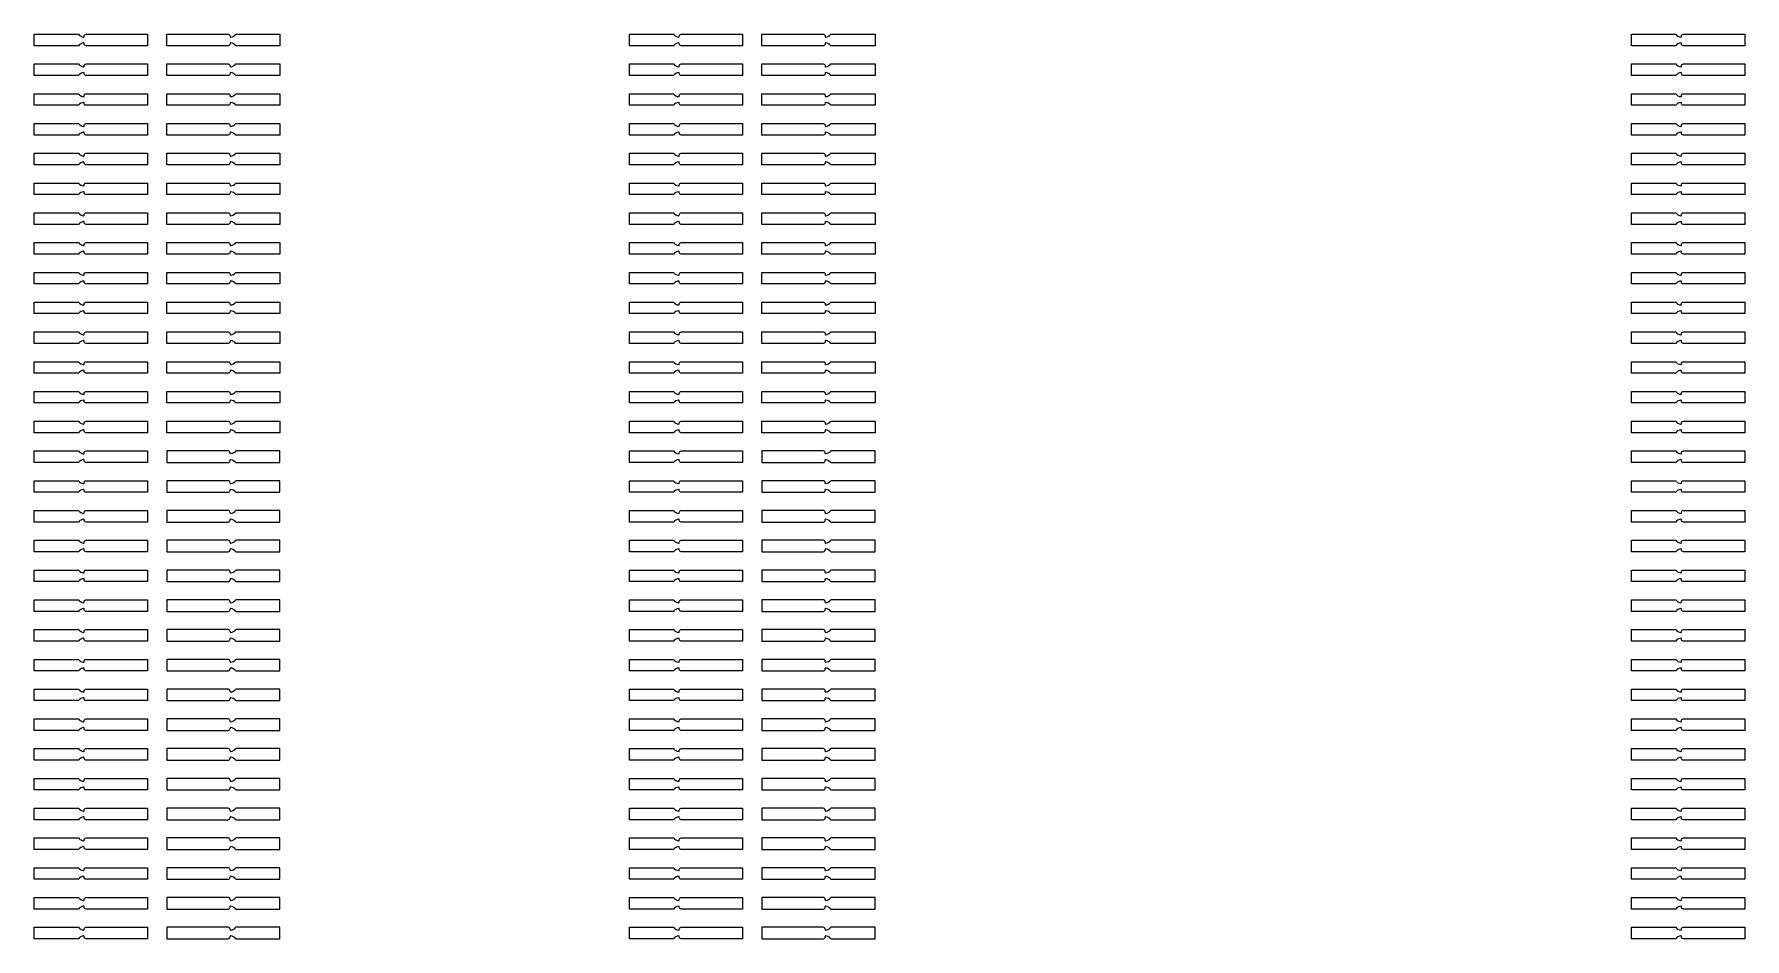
# Model space of a CAD drawing. Extents: x 15393 to 105743, y 58698 to 87977.
# Drawn here: x 58672 to 59563, y 58706 to 59177 of the extents above; entities that cross this region are included whole.
import ezdxf

# ---------------------------------------------------------------- set-up
doc = ezdxf.new("R2010")
doc.units = 13
doc.header["$MEASUREMENT"] = 0
doc.layers.add('Trap Layer', color=80, linetype='Continuous')

# ---------------------------------------------------------------- blocks, each defined once
blk = doc.blocks.new('*U145')
at = {"layer": 'Trap Layer'}
for p, q in [((2.5, 3), (-29.5, 3)), ((-29.5, 3), (-29.5, -3)), ((3.5, 1.76), (3.5, 2)), ((29.5, 3), (6.5, 3)), ((29.5, -3), (29.5, 3)), ((-29.5, -3), (2.5, -3)), ((3.5, -2), (3.5, -1.76)), ((6.5, -3), (29.5, -3))]:
    blk.add_line(p, q, dxfattribs=at)
for centre, radius, start, end in [((2.5, 2), 1, 0, 90), ((3.75, 1.76), 0.25, 180, 274.09604), ((3.5, 5.25), 3.75, 274.09604, 323.1301), ((2.5, -2), 1, 270, 0), ((3.75, -1.76), 0.25, 85.90396, 180), ((3.5, -5.25), 3.75, 36.8699, 85.90396)]:
    blk.add_arc(centre, radius, start, end, dxfattribs=at)
blk = doc.blocks.new('*U142')
at = {"layer": 'Trap Layer', "color": 0, "linetype": 'ByBlock', "lineweight": -2, "transparency": 16777216}
for p in [(0, 0), (0, -15.5), (0, -31), (0, -46.5), (0, -62), (0, -77.5), (0, -93), (0, -108.5), (0, -124), (0, -139.5), (0, -155), (0, -170.5), (0, -186), (0, -201.5), (0, -217), (0, -232.5)]:
    blk.add_blockref('*U145', p, dxfattribs=at)
blk = doc.blocks.new('*U149')
at = {"layer": 'Trap Layer'}
for p, q in [((2.5, 3), (-29.5, 3)), ((-29.5, 3), (-29.5, -3)), ((3.5, 1.76), (3.5, 2)), ((29.5, 3), (6.5, 3)), ((29.5, -3), (29.5, 3)), ((-29.5, -3), (2.5, -3)), ((3.5, -2), (3.5, -1.76)), ((6.5, -3), (29.5, -3))]:
    blk.add_line(p, q, dxfattribs=at)
for centre, radius, start, end in [((2.5, 2), 1, 0, 90), ((3.75, 1.76), 0.25, 180, 274.09604), ((3.5, 5.25), 3.75, 274.09604, 323.1301), ((2.5, -2), 1, 270, 0), ((3.75, -1.76), 0.25, 85.90396, 180), ((3.5, -5.25), 3.75, 36.8699, 85.90396)]:
    blk.add_arc(centre, radius, start, end, dxfattribs=at)
blk = doc.blocks.new('*U146')
at = {"layer": 'Trap Layer', "color": 0, "linetype": 'ByBlock', "lineweight": -2, "transparency": 16777216}
for p in [(0, 0), (0, -15.5), (0, -31), (0, -46.5), (0, -62), (0, -77.5), (0, -93), (0, -108.5), (0, -124), (0, -139.5), (0, -155), (0, -170.5), (0, -186), (0, -201.5), (0, -217), (0, -232.5)]:
    blk.add_blockref('*U149', p, dxfattribs=at)

msp = doc.modelspace()

# ---------------------------------------------------------------- linework, layer by layer
at = {"layer": 'Trap Layer'}
for points in [[(58698.04, 59172.52, 0.217277), (58695.31, 59171.03), (58672.31, 59171.03), (58672.31, 59177.03), (58695.31, 59177.03, 0.217277), (58698.04, 59175.54, 0.435311), (58698.31, 59175.79), (58698.31, 59176.03, -0.414214), (58699.31, 59177.03), (58731.31, 59177.03), (58731.31, 59171.03), (58699.31, 59171.03, -0.414214), (58698.31, 59172.03), (58698.31, 59172.27, 0.435311)], [(58774.58, 59175.54, 0.217277), (58777.31, 59177.03), (58800.31, 59177.03), (58800.31, 59171.03), (58777.31, 59171.03, 0.217277), (58774.58, 59172.52, 0.435311), (58774.31, 59172.27), (58774.31, 59172.03, -0.414214), (58773.31, 59171.03), (58741.31, 59171.03), (58741.31, 59177.03), (58773.31, 59177.03, -0.414214), (58774.31, 59176.03), (58774.31, 59175.79, 0.435311)], [(59008.04, 59172.52, 0.217277), (59005.31, 59171.03), (58982.31, 59171.03), (58982.31, 59177.03), (59005.31, 59177.03, 0.217277), (59008.04, 59175.54, 0.435311), (59008.31, 59175.79), (59008.31, 59176.03, -0.414214), (59009.31, 59177.03), (59041.31, 59177.03), (59041.31, 59171.03), (59009.31, 59171.03, -0.414214), (59008.31, 59172.03), (59008.31, 59172.27, 0.435311)], [(59084.58, 59175.54, 0.217277), (59087.31, 59177.03), (59110.31, 59177.03), (59110.31, 59171.03), (59087.31, 59171.03, 0.217277), (59084.58, 59172.52, 0.435311), (59084.31, 59172.27), (59084.31, 59172.03, -0.414214), (59083.31, 59171.03), (59051.31, 59171.03), (59051.31, 59177.03), (59083.31, 59177.03, -0.414214), (59084.31, 59176.03), (59084.31, 59175.79, 0.435311)], [(59530.04, 59172.52, 0.217277), (59527.31, 59171.03), (59504.31, 59171.03), (59504.31, 59177.03), (59527.31, 59177.03, 0.217277), (59530.04, 59175.54, 0.435311), (59530.31, 59175.79), (59530.31, 59176.03, -0.414214), (59531.31, 59177.03), (59563.31, 59177.03), (59563.31, 59171.03), (59531.31, 59171.03, -0.414214), (59530.31, 59172.03), (59530.31, 59172.27, 0.435311)], [(58698.04, 59157.02, 0.217277), (58695.31, 59155.53), (58672.31, 59155.53), (58672.31, 59161.53), (58695.31, 59161.53, 0.217277), (58698.04, 59160.04, 0.435311), (58698.31, 59160.29), (58698.31, 59160.53, -0.414214), (58699.31, 59161.53), (58731.31, 59161.53), (58731.31, 59155.53), (58699.31, 59155.53, -0.414214), (58698.31, 59156.53), (58698.31, 59156.77, 0.435311)], [(58774.58, 59160.04, 0.217277), (58777.31, 59161.53), (58800.31, 59161.53), (58800.31, 59155.53), (58777.31, 59155.53, 0.217277), (58774.58, 59157.02, 0.435311), (58774.31, 59156.77), (58774.31, 59156.53, -0.414214), (58773.31, 59155.53), (58741.31, 59155.53), (58741.31, 59161.53), (58773.31, 59161.53, -0.414214), (58774.31, 59160.53), (58774.31, 59160.29, 0.435311)], [(59008.04, 59157.02, 0.217277), (59005.31, 59155.53), (58982.31, 59155.53), (58982.31, 59161.53), (59005.31, 59161.53, 0.217277), (59008.04, 59160.04, 0.435311), (59008.31, 59160.29), (59008.31, 59160.53, -0.414214), (59009.31, 59161.53), (59041.31, 59161.53), (59041.31, 59155.53), (59009.31, 59155.53, -0.414214), (59008.31, 59156.53), (59008.31, 59156.77, 0.435311)], [(59084.58, 59160.04, 0.217277), (59087.31, 59161.53), (59110.31, 59161.53), (59110.31, 59155.53), (59087.31, 59155.53, 0.217277), (59084.58, 59157.02, 0.435311), (59084.31, 59156.77), (59084.31, 59156.53, -0.414214), (59083.31, 59155.53), (59051.31, 59155.53), (59051.31, 59161.53), (59083.31, 59161.53, -0.414214), (59084.31, 59160.53), (59084.31, 59160.29, 0.435311)], [(59530.04, 59157.02, 0.217277), (59527.31, 59155.53), (59504.31, 59155.53), (59504.31, 59161.53), (59527.31, 59161.53, 0.217277), (59530.04, 59160.04, 0.435311), (59530.31, 59160.29), (59530.31, 59160.53, -0.414214), (59531.31, 59161.53), (59563.31, 59161.53), (59563.31, 59155.53), (59531.31, 59155.53, -0.414214), (59530.31, 59156.53), (59530.31, 59156.77, 0.435311)], [(58698.04, 59141.52, 0.217277), (58695.31, 59140.03), (58672.31, 59140.03), (58672.31, 59146.03), (58695.31, 59146.03, 0.217277), (58698.04, 59144.54, 0.435311), (58698.31, 59144.79), (58698.31, 59145.03, -0.414214), (58699.31, 59146.03), (58731.31, 59146.03), (58731.31, 59140.03), (58699.31, 59140.03, -0.414214), (58698.31, 59141.03), (58698.31, 59141.27, 0.435311)], [(58774.58, 59144.54, 0.217277), (58777.31, 59146.03), (58800.31, 59146.03), (58800.31, 59140.03), (58777.31, 59140.03, 0.217277), (58774.58, 59141.52, 0.435311), (58774.31, 59141.27), (58774.31, 59141.03, -0.414214), (58773.31, 59140.03), (58741.31, 59140.03), (58741.31, 59146.03), (58773.31, 59146.03, -0.414214), (58774.31, 59145.03), (58774.31, 59144.79, 0.435311)], [(59008.04, 59141.52, 0.217277), (59005.31, 59140.03), (58982.31, 59140.03), (58982.31, 59146.03), (59005.31, 59146.03, 0.217277), (59008.04, 59144.54, 0.435311), (59008.31, 59144.79), (59008.31, 59145.03, -0.414214), (59009.31, 59146.03), (59041.31, 59146.03), (59041.31, 59140.03), (59009.31, 59140.03, -0.414214), (59008.31, 59141.03), (59008.31, 59141.27, 0.435311)], [(59084.58, 59144.54, 0.217277), (59087.31, 59146.03), (59110.31, 59146.03), (59110.31, 59140.03), (59087.31, 59140.03, 0.217277), (59084.58, 59141.52, 0.435311), (59084.31, 59141.27), (59084.31, 59141.03, -0.414214), (59083.31, 59140.03), (59051.31, 59140.03), (59051.31, 59146.03), (59083.31, 59146.03, -0.414214), (59084.31, 59145.03), (59084.31, 59144.79, 0.435311)], [(59530.04, 59141.52, 0.217277), (59527.31, 59140.03), (59504.31, 59140.03), (59504.31, 59146.03), (59527.31, 59146.03, 0.217277), (59530.04, 59144.54, 0.435311), (59530.31, 59144.79), (59530.31, 59145.03, -0.414214), (59531.31, 59146.03), (59563.31, 59146.03), (59563.31, 59140.03), (59531.31, 59140.03, -0.414214), (59530.31, 59141.03), (59530.31, 59141.27, 0.435311)], [(58698.04, 59126.02, 0.217277), (58695.31, 59124.53), (58672.31, 59124.53), (58672.31, 59130.53), (58695.31, 59130.53, 0.217277), (58698.04, 59129.04, 0.435311), (58698.31, 59129.29), (58698.31, 59129.53, -0.414214), (58699.31, 59130.53), (58731.31, 59130.53), (58731.31, 59124.53), (58699.31, 59124.53, -0.414214), (58698.31, 59125.53), (58698.31, 59125.77, 0.435311)], [(58774.58, 59129.04, 0.217277), (58777.31, 59130.53), (58800.31, 59130.53), (58800.31, 59124.53), (58777.31, 59124.53, 0.217277), (58774.58, 59126.02, 0.435311), (58774.31, 59125.77), (58774.31, 59125.53, -0.414214), (58773.31, 59124.53), (58741.31, 59124.53), (58741.31, 59130.53), (58773.31, 59130.53, -0.414214), (58774.31, 59129.53), (58774.31, 59129.29, 0.435311)], [(59008.04, 59126.02, 0.217277), (59005.31, 59124.53), (58982.31, 59124.53), (58982.31, 59130.53), (59005.31, 59130.53, 0.217277), (59008.04, 59129.04, 0.435311), (59008.31, 59129.29), (59008.31, 59129.53, -0.414214), (59009.31, 59130.53), (59041.31, 59130.53), (59041.31, 59124.53), (59009.31, 59124.53, -0.414214), (59008.31, 59125.53), (59008.31, 59125.77, 0.435311)], [(59084.58, 59129.04, 0.217277), (59087.31, 59130.53), (59110.31, 59130.53), (59110.31, 59124.53), (59087.31, 59124.53, 0.217277), (59084.58, 59126.02, 0.435311), (59084.31, 59125.77), (59084.31, 59125.53, -0.414214), (59083.31, 59124.53), (59051.31, 59124.53), (59051.31, 59130.53), (59083.31, 59130.53, -0.414214), (59084.31, 59129.53), (59084.31, 59129.29, 0.435311)], [(59530.04, 59126.02, 0.217277), (59527.31, 59124.53), (59504.31, 59124.53), (59504.31, 59130.53), (59527.31, 59130.53, 0.217277), (59530.04, 59129.04, 0.435311), (59530.31, 59129.29), (59530.31, 59129.53, -0.414214), (59531.31, 59130.53), (59563.31, 59130.53), (59563.31, 59124.53), (59531.31, 59124.53, -0.414214), (59530.31, 59125.53), (59530.31, 59125.77, 0.435311)], [(58698.04, 59110.52, 0.217277), (58695.31, 59109.03), (58672.31, 59109.03), (58672.31, 59115.03), (58695.31, 59115.03, 0.217277), (58698.04, 59113.54, 0.435311), (58698.31, 59113.79), (58698.31, 59114.03, -0.414214), (58699.31, 59115.03), (58731.31, 59115.03), (58731.31, 59109.03), (58699.31, 59109.03, -0.414214), (58698.31, 59110.03), (58698.31, 59110.27, 0.435311)], [(58774.58, 59113.54, 0.217277), (58777.31, 59115.03), (58800.31, 59115.03), (58800.31, 59109.03), (58777.31, 59109.03, 0.217277), (58774.58, 59110.52, 0.435311), (58774.31, 59110.27), (58774.31, 59110.03, -0.414214), (58773.31, 59109.03), (58741.31, 59109.03), (58741.31, 59115.03), (58773.31, 59115.03, -0.414214), (58774.31, 59114.03), (58774.31, 59113.79, 0.435311)], [(59008.04, 59110.52, 0.217277), (59005.31, 59109.03), (58982.31, 59109.03), (58982.31, 59115.03), (59005.31, 59115.03, 0.217277), (59008.04, 59113.54, 0.435311), (59008.31, 59113.79), (59008.31, 59114.03, -0.414214), (59009.31, 59115.03), (59041.31, 59115.03), (59041.31, 59109.03), (59009.31, 59109.03, -0.414214), (59008.31, 59110.03), (59008.31, 59110.27, 0.435311)], [(59084.58, 59113.54, 0.217277), (59087.31, 59115.03), (59110.31, 59115.03), (59110.31, 59109.03), (59087.31, 59109.03, 0.217277), (59084.58, 59110.52, 0.435311), (59084.31, 59110.27), (59084.31, 59110.03, -0.414214), (59083.31, 59109.03), (59051.31, 59109.03), (59051.31, 59115.03), (59083.31, 59115.03, -0.414214), (59084.31, 59114.03), (59084.31, 59113.79, 0.435311)], [(59530.04, 59110.52, 0.217277), (59527.31, 59109.03), (59504.31, 59109.03), (59504.31, 59115.03), (59527.31, 59115.03, 0.217277), (59530.04, 59113.54, 0.435311), (59530.31, 59113.79), (59530.31, 59114.03, -0.414214), (59531.31, 59115.03), (59563.31, 59115.03), (59563.31, 59109.03), (59531.31, 59109.03, -0.414214), (59530.31, 59110.03), (59530.31, 59110.27, 0.435311)], [(58698.04, 59095.02, 0.217277), (58695.31, 59093.53), (58672.31, 59093.53), (58672.31, 59099.53), (58695.31, 59099.53, 0.217277), (58698.04, 59098.04, 0.435311), (58698.31, 59098.29), (58698.31, 59098.53, -0.414214), (58699.31, 59099.53), (58731.31, 59099.53), (58731.31, 59093.53), (58699.31, 59093.53, -0.414214), (58698.31, 59094.53), (58698.31, 59094.77, 0.435311)], [(58774.58, 59098.04, 0.217277), (58777.31, 59099.53), (58800.31, 59099.53), (58800.31, 59093.53), (58777.31, 59093.53, 0.217277), (58774.58, 59095.02, 0.435311), (58774.31, 59094.77), (58774.31, 59094.53, -0.414214), (58773.31, 59093.53), (58741.31, 59093.53), (58741.31, 59099.53), (58773.31, 59099.53, -0.414214), (58774.31, 59098.53), (58774.31, 59098.29, 0.435311)], [(59008.04, 59095.02, 0.217277), (59005.31, 59093.53), (58982.31, 59093.53), (58982.31, 59099.53), (59005.31, 59099.53, 0.217277), (59008.04, 59098.04, 0.435311), (59008.31, 59098.29), (59008.31, 59098.53, -0.414214), (59009.31, 59099.53), (59041.31, 59099.53), (59041.31, 59093.53), (59009.31, 59093.53, -0.414214), (59008.31, 59094.53), (59008.31, 59094.77, 0.435311)], [(59084.58, 59098.04, 0.217277), (59087.31, 59099.53), (59110.31, 59099.53), (59110.31, 59093.53), (59087.31, 59093.53, 0.217277), (59084.58, 59095.02, 0.435311), (59084.31, 59094.77), (59084.31, 59094.53, -0.414214), (59083.31, 59093.53), (59051.31, 59093.53), (59051.31, 59099.53), (59083.31, 59099.53, -0.414214), (59084.31, 59098.53), (59084.31, 59098.29, 0.435311)], [(59530.04, 59095.02, 0.217277), (59527.31, 59093.53), (59504.31, 59093.53), (59504.31, 59099.53), (59527.31, 59099.53, 0.217277), (59530.04, 59098.04, 0.435311), (59530.31, 59098.29), (59530.31, 59098.53, -0.414214), (59531.31, 59099.53), (59563.31, 59099.53), (59563.31, 59093.53), (59531.31, 59093.53, -0.414214), (59530.31, 59094.53), (59530.31, 59094.77, 0.435311)], [(58698.04, 59079.52, 0.217277), (58695.31, 59078.03), (58672.31, 59078.03), (58672.31, 59084.03), (58695.31, 59084.03, 0.217277), (58698.04, 59082.54, 0.435311), (58698.31, 59082.79), (58698.31, 59083.03, -0.414214), (58699.31, 59084.03), (58731.31, 59084.03), (58731.31, 59078.03), (58699.31, 59078.03, -0.414214), (58698.31, 59079.03), (58698.31, 59079.27, 0.435311)], [(58774.58, 59082.54, 0.217277), (58777.31, 59084.03), (58800.31, 59084.03), (58800.31, 59078.03), (58777.31, 59078.03, 0.217277), (58774.58, 59079.52, 0.435311), (58774.31, 59079.27), (58774.31, 59079.03, -0.414214), (58773.31, 59078.03), (58741.31, 59078.03), (58741.31, 59084.03), (58773.31, 59084.03, -0.414214), (58774.31, 59083.03), (58774.31, 59082.79, 0.435311)], [(59008.04, 59079.52, 0.217277), (59005.31, 59078.03), (58982.31, 59078.03), (58982.31, 59084.03), (59005.31, 59084.03, 0.217277), (59008.04, 59082.54, 0.435311), (59008.31, 59082.79), (59008.31, 59083.03, -0.414214), (59009.31, 59084.03), (59041.31, 59084.03), (59041.31, 59078.03), (59009.31, 59078.03, -0.414214), (59008.31, 59079.03), (59008.31, 59079.27, 0.435311)], [(59084.58, 59082.54, 0.217277), (59087.31, 59084.03), (59110.31, 59084.03), (59110.31, 59078.03), (59087.31, 59078.03, 0.217277), (59084.58, 59079.52, 0.435311), (59084.31, 59079.27), (59084.31, 59079.03, -0.414214), (59083.31, 59078.03), (59051.31, 59078.03), (59051.31, 59084.03), (59083.31, 59084.03, -0.414214), (59084.31, 59083.03), (59084.31, 59082.79, 0.435311)], [(59530.04, 59079.52, 0.217277), (59527.31, 59078.03), (59504.31, 59078.03), (59504.31, 59084.03), (59527.31, 59084.03, 0.217277), (59530.04, 59082.54, 0.435311), (59530.31, 59082.79), (59530.31, 59083.03, -0.414214), (59531.31, 59084.03), (59563.31, 59084.03), (59563.31, 59078.03), (59531.31, 59078.03, -0.414214), (59530.31, 59079.03), (59530.31, 59079.27, 0.435311)], [(58698.04, 59064.02, 0.217277), (58695.31, 59062.53), (58672.31, 59062.53), (58672.31, 59068.53), (58695.31, 59068.53, 0.217277), (58698.04, 59067.04, 0.435311), (58698.31, 59067.29), (58698.31, 59067.53, -0.414214), (58699.31, 59068.53), (58731.31, 59068.53), (58731.31, 59062.53), (58699.31, 59062.53, -0.414214), (58698.31, 59063.53), (58698.31, 59063.77, 0.435311)], [(58774.58, 59067.04, 0.217277), (58777.31, 59068.53), (58800.31, 59068.53), (58800.31, 59062.53), (58777.31, 59062.53, 0.217277), (58774.58, 59064.02, 0.435311), (58774.31, 59063.77), (58774.31, 59063.53, -0.414214), (58773.31, 59062.53), (58741.31, 59062.53), (58741.31, 59068.53), (58773.31, 59068.53, -0.414214), (58774.31, 59067.53), (58774.31, 59067.29, 0.435311)], [(59008.04, 59064.02, 0.217277), (59005.31, 59062.53), (58982.31, 59062.53), (58982.31, 59068.53), (59005.31, 59068.53, 0.217277), (59008.04, 59067.04, 0.435311), (59008.31, 59067.29), (59008.31, 59067.53, -0.414214), (59009.31, 59068.53), (59041.31, 59068.53), (59041.31, 59062.53), (59009.31, 59062.53, -0.414214), (59008.31, 59063.53), (59008.31, 59063.77, 0.435311)], [(59084.58, 59067.04, 0.217277), (59087.31, 59068.53), (59110.31, 59068.53), (59110.31, 59062.53), (59087.31, 59062.53, 0.217277), (59084.58, 59064.02, 0.435311), (59084.31, 59063.77), (59084.31, 59063.53, -0.414214), (59083.31, 59062.53), (59051.31, 59062.53), (59051.31, 59068.53), (59083.31, 59068.53, -0.414214), (59084.31, 59067.53), (59084.31, 59067.29, 0.435311)], [(59530.04, 59064.02, 0.217277), (59527.31, 59062.53), (59504.31, 59062.53), (59504.31, 59068.53), (59527.31, 59068.53, 0.217277), (59530.04, 59067.04, 0.435311), (59530.31, 59067.29), (59530.31, 59067.53, -0.414214), (59531.31, 59068.53), (59563.31, 59068.53), (59563.31, 59062.53), (59531.31, 59062.53, -0.414214), (59530.31, 59063.53), (59530.31, 59063.77, 0.435311)], [(58698.04, 59048.52, 0.217277), (58695.31, 59047.03), (58672.31, 59047.03), (58672.31, 59053.03), (58695.31, 59053.03, 0.217277), (58698.04, 59051.54, 0.435311), (58698.31, 59051.79), (58698.31, 59052.03, -0.414214), (58699.31, 59053.03), (58731.31, 59053.03), (58731.31, 59047.03), (58699.31, 59047.03, -0.414214), (58698.31, 59048.03), (58698.31, 59048.27, 0.435311)], [(58774.58, 59051.54, 0.217277), (58777.31, 59053.03), (58800.31, 59053.03), (58800.31, 59047.03), (58777.31, 59047.03, 0.217277), (58774.58, 59048.52, 0.435311), (58774.31, 59048.27), (58774.31, 59048.03, -0.414214), (58773.31, 59047.03), (58741.31, 59047.03), (58741.31, 59053.03), (58773.31, 59053.03, -0.414214), (58774.31, 59052.03), (58774.31, 59051.79, 0.435311)], [(59008.04, 59048.52, 0.217277), (59005.31, 59047.03), (58982.31, 59047.03), (58982.31, 59053.03), (59005.31, 59053.03, 0.217277), (59008.04, 59051.54, 0.435311), (59008.31, 59051.79), (59008.31, 59052.03, -0.414214), (59009.31, 59053.03), (59041.31, 59053.03), (59041.31, 59047.03), (59009.31, 59047.03, -0.414214), (59008.31, 59048.03), (59008.31, 59048.27, 0.435311)], [(59084.58, 59051.54, 0.217277), (59087.31, 59053.03), (59110.31, 59053.03), (59110.31, 59047.03), (59087.31, 59047.03, 0.217277), (59084.58, 59048.52, 0.435311), (59084.31, 59048.27), (59084.31, 59048.03, -0.414214), (59083.31, 59047.03), (59051.31, 59047.03), (59051.31, 59053.03), (59083.31, 59053.03, -0.414214), (59084.31, 59052.03), (59084.31, 59051.79, 0.435311)], [(59530.04, 59048.52, 0.217277), (59527.31, 59047.03), (59504.31, 59047.03), (59504.31, 59053.03), (59527.31, 59053.03, 0.217277), (59530.04, 59051.54, 0.435311), (59530.31, 59051.79), (59530.31, 59052.03, -0.414214), (59531.31, 59053.03), (59563.31, 59053.03), (59563.31, 59047.03), (59531.31, 59047.03, -0.414214), (59530.31, 59048.03), (59530.31, 59048.27, 0.435311)], [(58698.04, 59033.02, 0.217277), (58695.31, 59031.53), (58672.31, 59031.53), (58672.31, 59037.53), (58695.31, 59037.53, 0.217277), (58698.04, 59036.04, 0.435311), (58698.31, 59036.29), (58698.31, 59036.53, -0.414214), (58699.31, 59037.53), (58731.31, 59037.53), (58731.31, 59031.53), (58699.31, 59031.53, -0.414214), (58698.31, 59032.53), (58698.31, 59032.77, 0.435311)], [(58774.58, 59036.04, 0.217277), (58777.31, 59037.53), (58800.31, 59037.53), (58800.31, 59031.53), (58777.31, 59031.53, 0.217277), (58774.58, 59033.02, 0.435311), (58774.31, 59032.77), (58774.31, 59032.53, -0.414214), (58773.31, 59031.53), (58741.31, 59031.53), (58741.31, 59037.53), (58773.31, 59037.53, -0.414214), (58774.31, 59036.53), (58774.31, 59036.29, 0.435311)], [(59008.04, 59033.02, 0.217277), (59005.31, 59031.53), (58982.31, 59031.53), (58982.31, 59037.53), (59005.31, 59037.53, 0.217277), (59008.04, 59036.04, 0.435311), (59008.31, 59036.29), (59008.31, 59036.53, -0.414214), (59009.31, 59037.53), (59041.31, 59037.53), (59041.31, 59031.53), (59009.31, 59031.53, -0.414214), (59008.31, 59032.53), (59008.31, 59032.77, 0.435311)], [(59084.58, 59036.04, 0.217277), (59087.31, 59037.53), (59110.31, 59037.53), (59110.31, 59031.53), (59087.31, 59031.53, 0.217277), (59084.58, 59033.02, 0.435311), (59084.31, 59032.77), (59084.31, 59032.53, -0.414214), (59083.31, 59031.53), (59051.31, 59031.53), (59051.31, 59037.53), (59083.31, 59037.53, -0.414214), (59084.31, 59036.53), (59084.31, 59036.29, 0.435311)], [(59530.04, 59033.02, 0.217277), (59527.31, 59031.53), (59504.31, 59031.53), (59504.31, 59037.53), (59527.31, 59037.53, 0.217277), (59530.04, 59036.04, 0.435311), (59530.31, 59036.29), (59530.31, 59036.53, -0.414214), (59531.31, 59037.53), (59563.31, 59037.53), (59563.31, 59031.53), (59531.31, 59031.53, -0.414214), (59530.31, 59032.53), (59530.31, 59032.77, 0.435311)], [(58698.04, 59017.52, 0.217277), (58695.31, 59016.03), (58672.31, 59016.03), (58672.31, 59022.03), (58695.31, 59022.03, 0.217277), (58698.04, 59020.54, 0.435311), (58698.31, 59020.79), (58698.31, 59021.03, -0.414214), (58699.31, 59022.03), (58731.31, 59022.03), (58731.31, 59016.03), (58699.31, 59016.03, -0.414214), (58698.31, 59017.03), (58698.31, 59017.27, 0.435311)], [(58774.58, 59020.54, 0.217277), (58777.31, 59022.03), (58800.31, 59022.03), (58800.31, 59016.03), (58777.31, 59016.03, 0.217277), (58774.58, 59017.52, 0.435311), (58774.31, 59017.27), (58774.31, 59017.03, -0.414214), (58773.31, 59016.03), (58741.31, 59016.03), (58741.31, 59022.03), (58773.31, 59022.03, -0.414214), (58774.31, 59021.03), (58774.31, 59020.79, 0.435311)], [(59008.04, 59017.52, 0.217277), (59005.31, 59016.03), (58982.31, 59016.03), (58982.31, 59022.03), (59005.31, 59022.03, 0.217277), (59008.04, 59020.54, 0.435311), (59008.31, 59020.79), (59008.31, 59021.03, -0.414214), (59009.31, 59022.03), (59041.31, 59022.03), (59041.31, 59016.03), (59009.31, 59016.03, -0.414214), (59008.31, 59017.03), (59008.31, 59017.27, 0.435311)], [(59084.58, 59020.54, 0.217277), (59087.31, 59022.03), (59110.31, 59022.03), (59110.31, 59016.03), (59087.31, 59016.03, 0.217277), (59084.58, 59017.52, 0.435311), (59084.31, 59017.27), (59084.31, 59017.03, -0.414214), (59083.31, 59016.03), (59051.31, 59016.03), (59051.31, 59022.03), (59083.31, 59022.03, -0.414214), (59084.31, 59021.03), (59084.31, 59020.79, 0.435311)], [(59530.04, 59017.52, 0.217277), (59527.31, 59016.03), (59504.31, 59016.03), (59504.31, 59022.03), (59527.31, 59022.03, 0.217277), (59530.04, 59020.54, 0.435311), (59530.31, 59020.79), (59530.31, 59021.03, -0.414214), (59531.31, 59022.03), (59563.31, 59022.03), (59563.31, 59016.03), (59531.31, 59016.03, -0.414214), (59530.31, 59017.03), (59530.31, 59017.27, 0.435311)], [(58698.04, 59002.02, 0.217277), (58695.31, 59000.53), (58672.31, 59000.53), (58672.31, 59006.53), (58695.31, 59006.53, 0.217277), (58698.04, 59005.04, 0.435311), (58698.31, 59005.29), (58698.31, 59005.53, -0.414214), (58699.31, 59006.53), (58731.31, 59006.53), (58731.31, 59000.53), (58699.31, 59000.53, -0.414214), (58698.31, 59001.53), (58698.31, 59001.77, 0.435311)], [(58774.58, 59005.04, 0.217277), (58777.31, 59006.53), (58800.31, 59006.53), (58800.31, 59000.53), (58777.31, 59000.53, 0.217277), (58774.58, 59002.02, 0.435311), (58774.31, 59001.77), (58774.31, 59001.53, -0.414214), (58773.31, 59000.53), (58741.31, 59000.53), (58741.31, 59006.53), (58773.31, 59006.53, -0.414214), (58774.31, 59005.53), (58774.31, 59005.29, 0.435311)], [(59008.04, 59002.02, 0.217277), (59005.31, 59000.53), (58982.31, 59000.53), (58982.31, 59006.53), (59005.31, 59006.53, 0.217277), (59008.04, 59005.04, 0.435311), (59008.31, 59005.29), (59008.31, 59005.53, -0.414214), (59009.31, 59006.53), (59041.31, 59006.53), (59041.31, 59000.53), (59009.31, 59000.53, -0.414214), (59008.31, 59001.53), (59008.31, 59001.77, 0.435311)], [(59084.58, 59005.04, 0.217277), (59087.31, 59006.53), (59110.31, 59006.53), (59110.31, 59000.53), (59087.31, 59000.53, 0.217277), (59084.58, 59002.02, 0.435311), (59084.31, 59001.77), (59084.31, 59001.53, -0.414214), (59083.31, 59000.53), (59051.31, 59000.53), (59051.31, 59006.53), (59083.31, 59006.53, -0.414214), (59084.31, 59005.53), (59084.31, 59005.29, 0.435311)], [(59530.04, 59002.02, 0.217277), (59527.31, 59000.53), (59504.31, 59000.53), (59504.31, 59006.53), (59527.31, 59006.53, 0.217277), (59530.04, 59005.04, 0.435311), (59530.31, 59005.29), (59530.31, 59005.53, -0.414214), (59531.31, 59006.53), (59563.31, 59006.53), (59563.31, 59000.53), (59531.31, 59000.53, -0.414214), (59530.31, 59001.53), (59530.31, 59001.77, 0.435311)], [(58698.04, 58986.52, 0.217277), (58695.31, 58985.03), (58672.31, 58985.03), (58672.31, 58991.03), (58695.31, 58991.03, 0.217277), (58698.04, 58989.54, 0.435311), (58698.31, 58989.79), (58698.31, 58990.03, -0.414214), (58699.31, 58991.03), (58731.31, 58991.03), (58731.31, 58985.03), (58699.31, 58985.03, -0.414214), (58698.31, 58986.03), (58698.31, 58986.27, 0.435311)], [(58774.58, 58989.54, 0.217277), (58777.31, 58991.03), (58800.31, 58991.03), (58800.31, 58985.03), (58777.31, 58985.03, 0.217277), (58774.58, 58986.52, 0.435311), (58774.31, 58986.27), (58774.31, 58986.03, -0.414214), (58773.31, 58985.03), (58741.31, 58985.03), (58741.31, 58991.03), (58773.31, 58991.03, -0.414214), (58774.31, 58990.03), (58774.31, 58989.79, 0.435311)], [(59008.04, 58986.52, 0.217277), (59005.31, 58985.03), (58982.31, 58985.03), (58982.31, 58991.03), (59005.31, 58991.03, 0.217277), (59008.04, 58989.54, 0.435311), (59008.31, 58989.79), (59008.31, 58990.03, -0.414214), (59009.31, 58991.03), (59041.31, 58991.03), (59041.31, 58985.03), (59009.31, 58985.03, -0.414214), (59008.31, 58986.03), (59008.31, 58986.27, 0.435311)], [(59084.58, 58989.54, 0.217277), (59087.31, 58991.03), (59110.31, 58991.03), (59110.31, 58985.03), (59087.31, 58985.03, 0.217277), (59084.58, 58986.52, 0.435311), (59084.31, 58986.27), (59084.31, 58986.03, -0.414214), (59083.31, 58985.03), (59051.31, 58985.03), (59051.31, 58991.03), (59083.31, 58991.03, -0.414214), (59084.31, 58990.03), (59084.31, 58989.79, 0.435311)], [(59530.04, 58986.52, 0.217277), (59527.31, 58985.03), (59504.31, 58985.03), (59504.31, 58991.03), (59527.31, 58991.03, 0.217277), (59530.04, 58989.54, 0.435311), (59530.31, 58989.79), (59530.31, 58990.03, -0.414214), (59531.31, 58991.03), (59563.31, 58991.03), (59563.31, 58985.03), (59531.31, 58985.03, -0.414214), (59530.31, 58986.03), (59530.31, 58986.27, 0.435311)], [(58698.04, 58971.02, 0.217277), (58695.31, 58969.53), (58672.31, 58969.53), (58672.31, 58975.53), (58695.31, 58975.53, 0.217277), (58698.04, 58974.04, 0.435311), (58698.31, 58974.29), (58698.31, 58974.53, -0.414214), (58699.31, 58975.53), (58731.31, 58975.53), (58731.31, 58969.53), (58699.31, 58969.53, -0.414214), (58698.31, 58970.53), (58698.31, 58970.77, 0.435311)], [(58774.58, 58974.04, 0.217277), (58777.31, 58975.53), (58800.31, 58975.53), (58800.31, 58969.53), (58777.31, 58969.53, 0.217277), (58774.58, 58971.02, 0.435311), (58774.31, 58970.77), (58774.31, 58970.53, -0.414214), (58773.31, 58969.53), (58741.31, 58969.53), (58741.31, 58975.53), (58773.31, 58975.53, -0.414214), (58774.31, 58974.53), (58774.31, 58974.29, 0.435311)], [(59008.04, 58971.02, 0.217277), (59005.31, 58969.53), (58982.31, 58969.53), (58982.31, 58975.53), (59005.31, 58975.53, 0.217277), (59008.04, 58974.04, 0.435311), (59008.31, 58974.29), (59008.31, 58974.53, -0.414214), (59009.31, 58975.53), (59041.31, 58975.53), (59041.31, 58969.53), (59009.31, 58969.53, -0.414214), (59008.31, 58970.53), (59008.31, 58970.77, 0.435311)], [(59084.58, 58974.04, 0.217277), (59087.31, 58975.53), (59110.31, 58975.53), (59110.31, 58969.53), (59087.31, 58969.53, 0.217277), (59084.58, 58971.02, 0.435311), (59084.31, 58970.77), (59084.31, 58970.53, -0.414214), (59083.31, 58969.53), (59051.31, 58969.53), (59051.31, 58975.53), (59083.31, 58975.53, -0.414214), (59084.31, 58974.53), (59084.31, 58974.29, 0.435311)], [(59530.04, 58971.02, 0.217277), (59527.31, 58969.53), (59504.31, 58969.53), (59504.31, 58975.53), (59527.31, 58975.53, 0.217277), (59530.04, 58974.04, 0.435311), (59530.31, 58974.29), (59530.31, 58974.53, -0.414214), (59531.31, 58975.53), (59563.31, 58975.53), (59563.31, 58969.53), (59531.31, 58969.53, -0.414214), (59530.31, 58970.53), (59530.31, 58970.77, 0.435311)], [(58698.04, 58955.52, 0.217277), (58695.31, 58954.03), (58672.31, 58954.03), (58672.31, 58960.03), (58695.31, 58960.03, 0.217277), (58698.04, 58958.54, 0.435311), (58698.31, 58958.79), (58698.31, 58959.03, -0.414214), (58699.31, 58960.03), (58731.31, 58960.03), (58731.31, 58954.03), (58699.31, 58954.03, -0.414214), (58698.31, 58955.03), (58698.31, 58955.27, 0.435311)], [(58773.31, 58960.03), (58741.31, 58960.03), (58741.31, 58954.03), (58773.31, 58954.03, 0.414214), (58774.31, 58955.03), (58774.31, 58955.27, -0.435311), (58774.58, 58955.52, -0.217277), (58777.31, 58954.03), (58800.31, 58954.03), (58800.31, 58960.03), (58777.31, 58960.03, -0.217277), (58774.58, 58958.54, -0.435311), (58774.31, 58958.79), (58774.31, 58959.03, 0.414214)], [(59008.04, 58955.52, 0.217277), (59005.31, 58954.03), (58982.31, 58954.03), (58982.31, 58960.03), (59005.31, 58960.03, 0.217277), (59008.04, 58958.54, 0.435311), (59008.31, 58958.79), (59008.31, 58959.03, -0.414214), (59009.31, 58960.03), (59041.31, 58960.03), (59041.31, 58954.03), (59009.31, 58954.03, -0.414214), (59008.31, 58955.03), (59008.31, 58955.27, 0.435311)], [(59083.31, 58960.03), (59051.31, 58960.03), (59051.31, 58954.03), (59083.31, 58954.03, 0.414214), (59084.31, 58955.03), (59084.31, 58955.27, -0.435311), (59084.58, 58955.52, -0.217277), (59087.31, 58954.03), (59110.31, 58954.03), (59110.31, 58960.03), (59087.31, 58960.03, -0.217277), (59084.58, 58958.54, -0.435311), (59084.31, 58958.79), (59084.31, 58959.03, 0.414214)], [(59530.04, 58955.52, 0.217277), (59527.31, 58954.03), (59504.31, 58954.03), (59504.31, 58960.03), (59527.31, 58960.03, 0.217277), (59530.04, 58958.54, 0.435311), (59530.31, 58958.79), (59530.31, 58959.03, -0.414214), (59531.31, 58960.03), (59563.31, 58960.03), (59563.31, 58954.03), (59531.31, 58954.03, -0.414214), (59530.31, 58955.03), (59530.31, 58955.27, 0.435311)], [(58698.04, 58940.02, 0.217277), (58695.31, 58938.53), (58672.31, 58938.53), (58672.31, 58944.53), (58695.31, 58944.53, 0.217277), (58698.04, 58943.04, 0.435311), (58698.31, 58943.29), (58698.31, 58943.53, -0.414214), (58699.31, 58944.53), (58731.31, 58944.53), (58731.31, 58938.53), (58699.31, 58938.53, -0.414214), (58698.31, 58939.53), (58698.31, 58939.77, 0.435311)], [(59008.04, 58940.02, 0.217277), (59005.31, 58938.53), (58982.31, 58938.53), (58982.31, 58944.53), (59005.31, 58944.53, 0.217277), (59008.04, 58943.04, 0.435311), (59008.31, 58943.29), (59008.31, 58943.53, -0.414214), (59009.31, 58944.53), (59041.31, 58944.53), (59041.31, 58938.53), (59009.31, 58938.53, -0.414214), (59008.31, 58939.53), (59008.31, 58939.77, 0.435311)], [(59530.04, 58940.02, 0.217277), (59527.31, 58938.53), (59504.31, 58938.53), (59504.31, 58944.53), (59527.31, 58944.53, 0.217277), (59530.04, 58943.04, 0.435311), (59530.31, 58943.29), (59530.31, 58943.53, -0.414214), (59531.31, 58944.53), (59563.31, 58944.53), (59563.31, 58938.53), (59531.31, 58938.53, -0.414214), (59530.31, 58939.53), (59530.31, 58939.77, 0.435311)], [(58698.04, 58924.52, 0.217277), (58695.31, 58923.03), (58672.31, 58923.03), (58672.31, 58929.03), (58695.31, 58929.03, 0.217277), (58698.04, 58927.54, 0.435311), (58698.31, 58927.79), (58698.31, 58928.03, -0.414214), (58699.31, 58929.03), (58731.31, 58929.03), (58731.31, 58923.03), (58699.31, 58923.03, -0.414214), (58698.31, 58924.03), (58698.31, 58924.27, 0.435311)], [(59008.04, 58924.52, 0.217277), (59005.31, 58923.03), (58982.31, 58923.03), (58982.31, 58929.03), (59005.31, 58929.03, 0.217277), (59008.04, 58927.54, 0.435311), (59008.31, 58927.79), (59008.31, 58928.03, -0.414214), (59009.31, 58929.03), (59041.31, 58929.03), (59041.31, 58923.03), (59009.31, 58923.03, -0.414214), (59008.31, 58924.03), (59008.31, 58924.27, 0.435311)], [(59530.04, 58924.52, 0.217277), (59527.31, 58923.03), (59504.31, 58923.03), (59504.31, 58929.03), (59527.31, 58929.03, 0.217277), (59530.04, 58927.54, 0.435311), (59530.31, 58927.79), (59530.31, 58928.03, -0.414214), (59531.31, 58929.03), (59563.31, 58929.03), (59563.31, 58923.03), (59531.31, 58923.03, -0.414214), (59530.31, 58924.03), (59530.31, 58924.27, 0.435311)], [(58698.04, 58909.02, 0.217277), (58695.31, 58907.53), (58672.31, 58907.53), (58672.31, 58913.53), (58695.31, 58913.53, 0.217277), (58698.04, 58912.04, 0.435311), (58698.31, 58912.29), (58698.31, 58912.53, -0.414214), (58699.31, 58913.53), (58731.31, 58913.53), (58731.31, 58907.53), (58699.31, 58907.53, -0.414214), (58698.31, 58908.53), (58698.31, 58908.77, 0.435311)], [(59008.04, 58909.02, 0.217277), (59005.31, 58907.53), (58982.31, 58907.53), (58982.31, 58913.53), (59005.31, 58913.53, 0.217277), (59008.04, 58912.04, 0.435311), (59008.31, 58912.29), (59008.31, 58912.53, -0.414214), (59009.31, 58913.53), (59041.31, 58913.53), (59041.31, 58907.53), (59009.31, 58907.53, -0.414214), (59008.31, 58908.53), (59008.31, 58908.77, 0.435311)], [(59530.04, 58909.02, 0.217277), (59527.31, 58907.53), (59504.31, 58907.53), (59504.31, 58913.53), (59527.31, 58913.53, 0.217277), (59530.04, 58912.04, 0.435311), (59530.31, 58912.29), (59530.31, 58912.53, -0.414214), (59531.31, 58913.53), (59563.31, 58913.53), (59563.31, 58907.53), (59531.31, 58907.53, -0.414214), (59530.31, 58908.53), (59530.31, 58908.77, 0.435311)], [(58698.04, 58893.52, 0.217277), (58695.31, 58892.03), (58672.31, 58892.03), (58672.31, 58898.03), (58695.31, 58898.03, 0.217277), (58698.04, 58896.54, 0.435311), (58698.31, 58896.79), (58698.31, 58897.03, -0.414214), (58699.31, 58898.03), (58731.31, 58898.03), (58731.31, 58892.03), (58699.31, 58892.03, -0.414214), (58698.31, 58893.03), (58698.31, 58893.27, 0.435311)], [(59008.04, 58893.52, 0.217277), (59005.31, 58892.03), (58982.31, 58892.03), (58982.31, 58898.03), (59005.31, 58898.03, 0.217277), (59008.04, 58896.54, 0.435311), (59008.31, 58896.79), (59008.31, 58897.03, -0.414214), (59009.31, 58898.03), (59041.31, 58898.03), (59041.31, 58892.03), (59009.31, 58892.03, -0.414214), (59008.31, 58893.03), (59008.31, 58893.27, 0.435311)], [(59530.04, 58893.52, 0.217277), (59527.31, 58892.03), (59504.31, 58892.03), (59504.31, 58898.03), (59527.31, 58898.03, 0.217277), (59530.04, 58896.54, 0.435311), (59530.31, 58896.79), (59530.31, 58897.03, -0.414214), (59531.31, 58898.03), (59563.31, 58898.03), (59563.31, 58892.03), (59531.31, 58892.03, -0.414214), (59530.31, 58893.03), (59530.31, 58893.27, 0.435311)], [(58698.04, 58878.02, 0.217277), (58695.31, 58876.53), (58672.31, 58876.53), (58672.31, 58882.53), (58695.31, 58882.53, 0.217277), (58698.04, 58881.04, 0.435311), (58698.31, 58881.29), (58698.31, 58881.53, -0.414214), (58699.31, 58882.53), (58731.31, 58882.53), (58731.31, 58876.53), (58699.31, 58876.53, -0.414214), (58698.31, 58877.53), (58698.31, 58877.77, 0.435311)], [(59008.04, 58878.02, 0.217277), (59005.31, 58876.53), (58982.31, 58876.53), (58982.31, 58882.53), (59005.31, 58882.53, 0.217277), (59008.04, 58881.04, 0.435311), (59008.31, 58881.29), (59008.31, 58881.53, -0.414214), (59009.31, 58882.53), (59041.31, 58882.53), (59041.31, 58876.53), (59009.31, 58876.53, -0.414214), (59008.31, 58877.53), (59008.31, 58877.77, 0.435311)], [(59530.04, 58878.02, 0.217277), (59527.31, 58876.53), (59504.31, 58876.53), (59504.31, 58882.53), (59527.31, 58882.53, 0.217277), (59530.04, 58881.04, 0.435311), (59530.31, 58881.29), (59530.31, 58881.53, -0.414214), (59531.31, 58882.53), (59563.31, 58882.53), (59563.31, 58876.53), (59531.31, 58876.53, -0.414214), (59530.31, 58877.53), (59530.31, 58877.77, 0.435311)], [(58698.04, 58862.52, 0.217277), (58695.31, 58861.03), (58672.31, 58861.03), (58672.31, 58867.03), (58695.31, 58867.03, 0.217277), (58698.04, 58865.54, 0.435311), (58698.31, 58865.79), (58698.31, 58866.03, -0.414214), (58699.31, 58867.03), (58731.31, 58867.03), (58731.31, 58861.03), (58699.31, 58861.03, -0.414214), (58698.31, 58862.03), (58698.31, 58862.27, 0.435311)], [(59008.04, 58862.52, 0.217277), (59005.31, 58861.03), (58982.31, 58861.03), (58982.31, 58867.03), (59005.31, 58867.03, 0.217277), (59008.04, 58865.54, 0.435311), (59008.31, 58865.79), (59008.31, 58866.03, -0.414214), (59009.31, 58867.03), (59041.31, 58867.03), (59041.31, 58861.03), (59009.31, 58861.03, -0.414214), (59008.31, 58862.03), (59008.31, 58862.27, 0.435311)], [(59530.04, 58862.52, 0.217277), (59527.31, 58861.03), (59504.31, 58861.03), (59504.31, 58867.03), (59527.31, 58867.03, 0.217277), (59530.04, 58865.54, 0.435311), (59530.31, 58865.79), (59530.31, 58866.03, -0.414214), (59531.31, 58867.03), (59563.31, 58867.03), (59563.31, 58861.03), (59531.31, 58861.03, -0.414214), (59530.31, 58862.03), (59530.31, 58862.27, 0.435311)], [(58698.04, 58847.02, 0.217277), (58695.31, 58845.53), (58672.31, 58845.53), (58672.31, 58851.53), (58695.31, 58851.53, 0.217277), (58698.04, 58850.04, 0.435311), (58698.31, 58850.29), (58698.31, 58850.53, -0.414214), (58699.31, 58851.53), (58731.31, 58851.53), (58731.31, 58845.53), (58699.31, 58845.53, -0.414214), (58698.31, 58846.53), (58698.31, 58846.77, 0.435311)], [(59008.04, 58847.02, 0.217277), (59005.31, 58845.53), (58982.31, 58845.53), (58982.31, 58851.53), (59005.31, 58851.53, 0.217277), (59008.04, 58850.04, 0.435311), (59008.31, 58850.29), (59008.31, 58850.53, -0.414214), (59009.31, 58851.53), (59041.31, 58851.53), (59041.31, 58845.53), (59009.31, 58845.53, -0.414214), (59008.31, 58846.53), (59008.31, 58846.77, 0.435311)], [(59530.04, 58847.02, 0.217277), (59527.31, 58845.53), (59504.31, 58845.53), (59504.31, 58851.53), (59527.31, 58851.53, 0.217277), (59530.04, 58850.04, 0.435311), (59530.31, 58850.29), (59530.31, 58850.53, -0.414214), (59531.31, 58851.53), (59563.31, 58851.53), (59563.31, 58845.53), (59531.31, 58845.53, -0.414214), (59530.31, 58846.53), (59530.31, 58846.77, 0.435311)], [(58698.04, 58831.52, 0.217277), (58695.31, 58830.03), (58672.31, 58830.03), (58672.31, 58836.03), (58695.31, 58836.03, 0.217277), (58698.04, 58834.54, 0.435311), (58698.31, 58834.79), (58698.31, 58835.03, -0.414214), (58699.31, 58836.03), (58731.31, 58836.03), (58731.31, 58830.03), (58699.31, 58830.03, -0.414214), (58698.31, 58831.03), (58698.31, 58831.27, 0.435311)], [(59008.04, 58831.52, 0.217277), (59005.31, 58830.03), (58982.31, 58830.03), (58982.31, 58836.03), (59005.31, 58836.03, 0.217277), (59008.04, 58834.54, 0.435311), (59008.31, 58834.79), (59008.31, 58835.03, -0.414214), (59009.31, 58836.03), (59041.31, 58836.03), (59041.31, 58830.03), (59009.31, 58830.03, -0.414214), (59008.31, 58831.03), (59008.31, 58831.27, 0.435311)], [(59530.04, 58831.52, 0.217277), (59527.31, 58830.03), (59504.31, 58830.03), (59504.31, 58836.03), (59527.31, 58836.03, 0.217277), (59530.04, 58834.54, 0.435311), (59530.31, 58834.79), (59530.31, 58835.03, -0.414214), (59531.31, 58836.03), (59563.31, 58836.03), (59563.31, 58830.03), (59531.31, 58830.03, -0.414214), (59530.31, 58831.03), (59530.31, 58831.27, 0.435311)], [(58698.04, 58816.02, 0.217277), (58695.31, 58814.53), (58672.31, 58814.53), (58672.31, 58820.53), (58695.31, 58820.53, 0.217277), (58698.04, 58819.04, 0.435311), (58698.31, 58819.29), (58698.31, 58819.53, -0.414214), (58699.31, 58820.53), (58731.31, 58820.53), (58731.31, 58814.53), (58699.31, 58814.53, -0.414214), (58698.31, 58815.53), (58698.31, 58815.77, 0.435311)], [(59008.04, 58816.02, 0.217277), (59005.31, 58814.53), (58982.31, 58814.53), (58982.31, 58820.53), (59005.31, 58820.53, 0.217277), (59008.04, 58819.04, 0.435311), (59008.31, 58819.29), (59008.31, 58819.53, -0.414214), (59009.31, 58820.53), (59041.31, 58820.53), (59041.31, 58814.53), (59009.31, 58814.53, -0.414214), (59008.31, 58815.53), (59008.31, 58815.77, 0.435311)], [(59530.04, 58816.02, 0.217277), (59527.31, 58814.53), (59504.31, 58814.53), (59504.31, 58820.53), (59527.31, 58820.53, 0.217277), (59530.04, 58819.04, 0.435311), (59530.31, 58819.29), (59530.31, 58819.53, -0.414214), (59531.31, 58820.53), (59563.31, 58820.53), (59563.31, 58814.53), (59531.31, 58814.53, -0.414214), (59530.31, 58815.53), (59530.31, 58815.77, 0.435311)], [(58698.04, 58800.52, 0.217277), (58695.31, 58799.03), (58672.31, 58799.03), (58672.31, 58805.03), (58695.31, 58805.03, 0.217277), (58698.04, 58803.54, 0.435311), (58698.31, 58803.79), (58698.31, 58804.03, -0.414214), (58699.31, 58805.03), (58731.31, 58805.03), (58731.31, 58799.03), (58699.31, 58799.03, -0.414214), (58698.31, 58800.03), (58698.31, 58800.27, 0.435311)], [(59008.04, 58800.52, 0.217277), (59005.31, 58799.03), (58982.31, 58799.03), (58982.31, 58805.03), (59005.31, 58805.03, 0.217277), (59008.04, 58803.54, 0.435311), (59008.31, 58803.79), (59008.31, 58804.03, -0.414214), (59009.31, 58805.03), (59041.31, 58805.03), (59041.31, 58799.03), (59009.31, 58799.03, -0.414214), (59008.31, 58800.03), (59008.31, 58800.27, 0.435311)], [(59530.04, 58800.52, 0.217277), (59527.31, 58799.03), (59504.31, 58799.03), (59504.31, 58805.03), (59527.31, 58805.03, 0.217277), (59530.04, 58803.54, 0.435311), (59530.31, 58803.79), (59530.31, 58804.03, -0.414214), (59531.31, 58805.03), (59563.31, 58805.03), (59563.31, 58799.03), (59531.31, 58799.03, -0.414214), (59530.31, 58800.03), (59530.31, 58800.27, 0.435311)], [(58698.04, 58785.02, 0.217277), (58695.31, 58783.53), (58672.31, 58783.53), (58672.31, 58789.53), (58695.31, 58789.53, 0.217277), (58698.04, 58788.04, 0.435311), (58698.31, 58788.29), (58698.31, 58788.53, -0.414214), (58699.31, 58789.53), (58731.31, 58789.53), (58731.31, 58783.53), (58699.31, 58783.53, -0.414214), (58698.31, 58784.53), (58698.31, 58784.77, 0.435311)], [(59008.04, 58785.02, 0.217277), (59005.31, 58783.53), (58982.31, 58783.53), (58982.31, 58789.53), (59005.31, 58789.53, 0.217277), (59008.04, 58788.04, 0.435311), (59008.31, 58788.29), (59008.31, 58788.53, -0.414214), (59009.31, 58789.53), (59041.31, 58789.53), (59041.31, 58783.53), (59009.31, 58783.53, -0.414214), (59008.31, 58784.53), (59008.31, 58784.77, 0.435311)], [(59530.31, 58784.77, 0.435311), (59530.04, 58785.02, 0.217277), (59527.31, 58783.53), (59504.31, 58783.53), (59504.31, 58789.53), (59527.31, 58789.53, 0.217277), (59530.04, 58788.04, 0.435311), (59530.31, 58788.29), (59530.31, 58788.53, -0.414214), (59531.31, 58789.53), (59563.31, 58789.53), (59563.31, 58783.53), (59531.31, 58783.53, -0.414214), (59530.31, 58784.53)], [(58698.04, 58769.52, 0.217277), (58695.31, 58768.03), (58672.31, 58768.03), (58672.31, 58774.03), (58695.31, 58774.03, 0.217277), (58698.04, 58772.54, 0.435311), (58698.31, 58772.79), (58698.31, 58773.03, -0.414214), (58699.31, 58774.03), (58731.31, 58774.03), (58731.31, 58768.03), (58699.31, 58768.03, -0.414214), (58698.31, 58769.03), (58698.31, 58769.27, 0.435311)], [(59008.04, 58769.52, 0.217277), (59005.31, 58768.03), (58982.31, 58768.03), (58982.31, 58774.03), (59005.31, 58774.03, 0.217277), (59008.04, 58772.54, 0.435311), (59008.31, 58772.79), (59008.31, 58773.03, -0.414214), (59009.31, 58774.03), (59041.31, 58774.03), (59041.31, 58768.03), (59009.31, 58768.03, -0.414214), (59008.31, 58769.03), (59008.31, 58769.27, 0.435311)], [(59530.04, 58769.52, 0.217277), (59527.31, 58768.03), (59504.31, 58768.03), (59504.31, 58774.03), (59527.31, 58774.03, 0.217277), (59530.04, 58772.54, 0.435311), (59530.31, 58772.79), (59530.31, 58773.03, -0.414214), (59531.31, 58774.03), (59563.31, 58774.03), (59563.31, 58768.03), (59531.31, 58768.03, -0.414214), (59530.31, 58769.03), (59530.31, 58769.27, 0.435311)], [(58698.04, 58754.02, 0.217277), (58695.31, 58752.53), (58672.31, 58752.53), (58672.31, 58758.53), (58695.31, 58758.53, 0.217277), (58698.04, 58757.04, 0.435311), (58698.31, 58757.29), (58698.31, 58757.53, -0.414214), (58699.31, 58758.53), (58731.31, 58758.53), (58731.31, 58752.53), (58699.31, 58752.53, -0.414214), (58698.31, 58753.53), (58698.31, 58753.77, 0.435311)], [(59008.04, 58754.02, 0.217277), (59005.31, 58752.53), (58982.31, 58752.53), (58982.31, 58758.53), (59005.31, 58758.53, 0.217277), (59008.04, 58757.04, 0.435311), (59008.31, 58757.29), (59008.31, 58757.53, -0.414214), (59009.31, 58758.53), (59041.31, 58758.53), (59041.31, 58752.53), (59009.31, 58752.53, -0.414214), (59008.31, 58753.53), (59008.31, 58753.77, 0.435311)], [(59530.04, 58754.02, 0.217277), (59527.31, 58752.53), (59504.31, 58752.53), (59504.31, 58758.53), (59527.31, 58758.53, 0.217277), (59530.04, 58757.04, 0.435311), (59530.31, 58757.29), (59530.31, 58757.53, -0.414214), (59531.31, 58758.53), (59563.31, 58758.53), (59563.31, 58752.53), (59531.31, 58752.53, -0.414214), (59530.31, 58753.53), (59530.31, 58753.77, 0.435311)], [(58698.04, 58738.52, 0.217277), (58695.31, 58737.03), (58672.31, 58737.03), (58672.31, 58743.03), (58695.31, 58743.03, 0.217277), (58698.04, 58741.54, 0.435311), (58698.31, 58741.79), (58698.31, 58742.03, -0.414214), (58699.31, 58743.03), (58731.31, 58743.03), (58731.31, 58737.03), (58699.31, 58737.03, -0.414214), (58698.31, 58738.03), (58698.31, 58738.27, 0.435311)], [(59008.04, 58738.52, 0.217277), (59005.31, 58737.03), (58982.31, 58737.03), (58982.31, 58743.03), (59005.31, 58743.03, 0.217277), (59008.04, 58741.54, 0.435311), (59008.31, 58741.79), (59008.31, 58742.03, -0.414214), (59009.31, 58743.03), (59041.31, 58743.03), (59041.31, 58737.03), (59009.31, 58737.03, -0.414214), (59008.31, 58738.03), (59008.31, 58738.27, 0.435311)], [(59530.04, 58738.52, 0.217277), (59527.31, 58737.03), (59504.31, 58737.03), (59504.31, 58743.03), (59527.31, 58743.03, 0.217277), (59530.04, 58741.54, 0.435311), (59530.31, 58741.79), (59530.31, 58742.03, -0.414214), (59531.31, 58743.03), (59563.31, 58743.03), (59563.31, 58737.03), (59531.31, 58737.03, -0.414214), (59530.31, 58738.03), (59530.31, 58738.27, 0.435311)], [(58698.04, 58723.02, 0.217277), (58695.31, 58721.53), (58672.31, 58721.53), (58672.31, 58727.53), (58695.31, 58727.53, 0.217277), (58698.04, 58726.04, 0.435311), (58698.31, 58726.29), (58698.31, 58726.53, -0.414214), (58699.31, 58727.53), (58731.31, 58727.53), (58731.31, 58721.53), (58699.31, 58721.53, -0.414214), (58698.31, 58722.53), (58698.31, 58722.77, 0.435311)], [(59008.04, 58723.02, 0.217277), (59005.31, 58721.53), (58982.31, 58721.53), (58982.31, 58727.53), (59005.31, 58727.53, 0.217277), (59008.04, 58726.04, 0.435311), (59008.31, 58726.29), (59008.31, 58726.53, -0.414214), (59009.31, 58727.53), (59041.31, 58727.53), (59041.31, 58721.53), (59009.31, 58721.53, -0.414214), (59008.31, 58722.53), (59008.31, 58722.77, 0.435311)], [(59530.04, 58723.02, 0.217277), (59527.31, 58721.53), (59504.31, 58721.53), (59504.31, 58727.53), (59527.31, 58727.53, 0.217277), (59530.04, 58726.04, 0.435311), (59530.31, 58726.29), (59530.31, 58726.53, -0.414214), (59531.31, 58727.53), (59563.31, 58727.53), (59563.31, 58721.53), (59531.31, 58721.53, -0.414214), (59530.31, 58722.53), (59530.31, 58722.77, 0.435311)], [(58698.04, 58707.52, 0.217277), (58695.31, 58706.03), (58672.31, 58706.03), (58672.31, 58712.03), (58695.31, 58712.03, 0.217277), (58698.04, 58710.54, 0.435311), (58698.31, 58710.79), (58698.31, 58711.03, -0.414214), (58699.31, 58712.03), (58731.31, 58712.03), (58731.31, 58706.03), (58699.31, 58706.03, -0.414214), (58698.31, 58707.03), (58698.31, 58707.27, 0.435311)], [(59008.04, 58707.52, 0.217277), (59005.31, 58706.03), (58982.31, 58706.03), (58982.31, 58712.03), (59005.31, 58712.03, 0.217277), (59008.04, 58710.54, 0.435311), (59008.31, 58710.79), (59008.31, 58711.03, -0.414214), (59009.31, 58712.03), (59041.31, 58712.03), (59041.31, 58706.03), (59009.31, 58706.03, -0.414214), (59008.31, 58707.03), (59008.31, 58707.27, 0.435311)], [(59530.04, 58707.52, 0.217277), (59527.31, 58706.03), (59504.31, 58706.03), (59504.31, 58712.03), (59527.31, 58712.03, 0.217277), (59530.04, 58710.54, 0.435311), (59530.31, 58710.79), (59530.31, 58711.03, -0.414214), (59531.31, 58712.03), (59563.31, 58712.03), (59563.31, 58706.03), (59531.31, 58706.03, -0.414214), (59530.31, 58707.03), (59530.31, 58707.27, 0.435311)]]:
    msp.add_lwpolyline(points, format="xyb", close=True, dxfattribs=at)

# ---------------------------------------------------------------- block references
at = {"layer": 'Trap Layer', "color": 4}
for name, p in [('*U142', (58770.81, 58941.53)), ('*U146', (59080.81, 58941.53))]:
    msp.add_blockref(name, p, dxfattribs=at)

doc.saveas('drawing.dxf')
